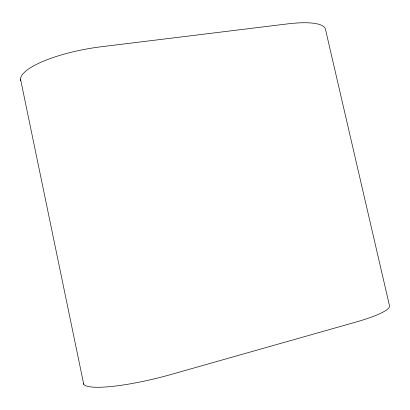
<?xml version="1.0" encoding="UTF-8"?>
<svg xmlns="http://www.w3.org/2000/svg" width="410" height="410" viewBox="0 0 410 410"><rect width="100%" height="100%" fill="white"/><g stroke="black" fill="none" stroke-linecap="round" stroke-linejoin="round"><path stroke-width="0.61" d="M20.5 78.986L83.732 384.267M83.297 383.237A72.698 12.402 -13.8 0 0 171.447 374.366L355.583 322.168A66.733 10.496 -11.3 0 0 389.5 305.747L325.484 29.397A65.344 16.282 -14.3 0 0 287.348 23.918L101.362 46.745A71.053 19.162 -10.2 0 0 20.638 80.693"/></g></svg>
